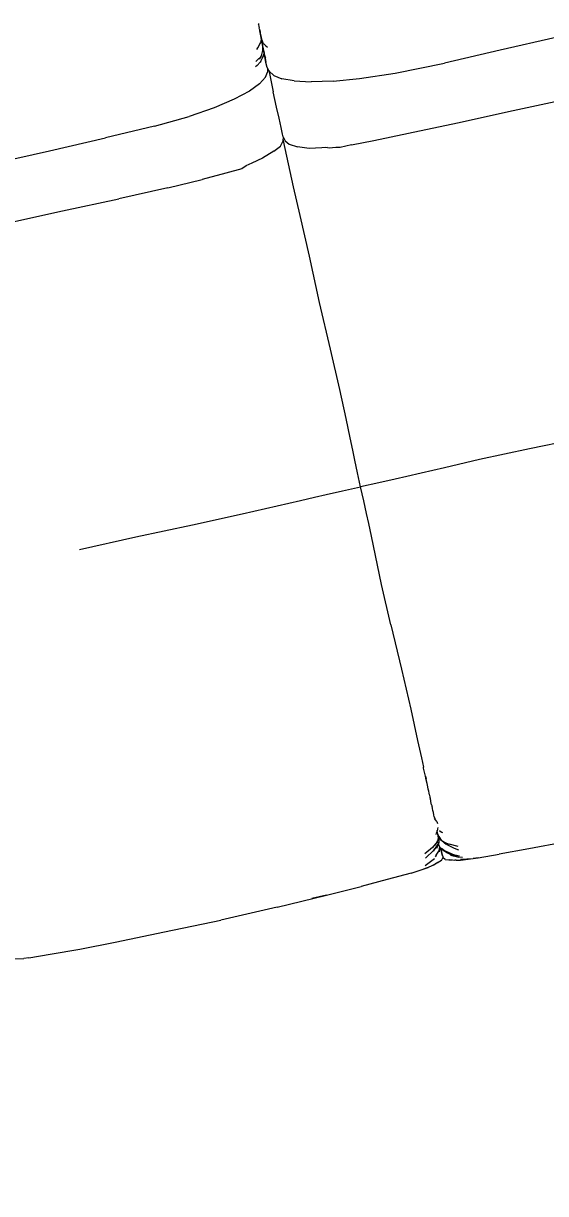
# Model space of a CAD drawing. Header units: millimetres. Extents: x 755110 to 820807, y -116979 to -66610.
# Drawn here: x 775119 to 775540, y -101072 to -100128 of the extents above; entities that cross this region are included whole.
import ezdxf

# ---------------------------------------------------------------- set-up
doc = ezdxf.new("R2010")
doc.units = ezdxf.units.MM
doc.header["$MEASUREMENT"] = 0
doc.layers.add('New_Dimensioning - General', color=7, linetype='Continuous')
doc.layers.add('New_Dimensioning - General_Pen_No__1', color=7, linetype='Continuous', lineweight=13)
doc.layers.add('New_Interior - Furniture _Pen_No__1', color=7, linetype='Continuous', lineweight=13)
doc.styles.add('GENERATED_STYLE_1', font='')
doc.styles.get('GENERATED_STYLE_1').set_extended_font_data('Arial')
doc.dimstyles.new('GENERATED_STYLE__1', dxfattribs={"dimtxt": 200, "dimasz": 95, "dimexe": 0.18, "dimexo": 0.0625, "dimgap": 0, "dimtad": 1, "dimdec": 0, "dimzin": 0, "dimdsep": 46, "dimtxsty": 'GENERATED_STYLE_1', "dimblk": 'ARROWHEAD_2', "dimblk1": 'ARROWHEAD_2', "dimblk2": 'ARROWHEAD_2', "dimcen": 0.09, "dimse1": 1, "dimse2": 1, "dimclrd": 7, "dimclre": 7, "dimclrt": 7, "dimadec": 0, "dimazin": 0, "dimtfac": 1, "dimtdec": 4, "dimtmove": 0, "dimatfit": 3, "dimfxl": 0, "dimtolj": 1, "dimtzin": 0, "dimarcsym": 0})

# ---------------------------------------------------------------- blocks, each defined once
blk = doc.blocks.new('*D158')
at = {"layer": 'New_Dimensioning - General_Pen_No__1', "color": 7, "linetype": 'Continuous', "lineweight": 13}
for p, q in [((776407.84, -112189.7), (776367.52, -112006.59)), ((776409.48, -112029.35), (776365.88, -112166.94)), ((774901.3, -112425.49), (776387.68, -112098.14)), ((774921.46, -112517.05), (774881.13, -112333.94)), ((774923.1, -112356.69), (774879.5, -112494.29)), ((774486.24, -112516.9), (774901.3, -112425.49))]:
    blk.add_line(p, q, dxfattribs=at)
at = {"layer": 'New_Dimensioning - General_Pen_No__1', "color": 7, "lineweight": 13, "insert": (775301.94, -112296.3), "char_height": 200, "attachment_point": 7, "rotation": 12.42002, "style": 'GENERATED_STYLE_1'}
blk.add_mtext('\\A1;{\\pql;\\fArial|b0|i0|c0|p34;1\xa0522}', dxfattribs=at)
blk = doc.blocks.new('ARROWHEAD_2')
at = {"color": 0, "linetype": 'Continuous', "lineweight": 0}
for p, q in [((-0.3781, -0.655), (0.3781, 0.655)), ((0, 0), (-1, 0))]:
    blk.add_line(p, q, dxfattribs=at)

msp = doc.modelspace()

# ---------------------------------------------------------------- linework, layer by layer
at = {"layer": 'New_Interior - Furniture _Pen_No__1', "color": 7, "linetype": 'Continuous', "lineweight": 13}
for p, q in [((775308.35, -100127.6), (775308.56, -100128.59)), ((775308.67, -100129.09), (775308.56, -100128.59)), ((775308.56, -100128.59), (775308.87, -100130.04)), ((775308.87, -100130.04), (775309.12, -100131.3)), ((775309.3, -100132.22), (775309.12, -100131.3)), ((775309.29, -100132.23), (775309.33, -100132.39)), ((775309.33, -100132.39), (775309.52, -100133.41)), ((775309.43, -100132.84), (775309.34, -100132.39)), ((775309.6, -100133.74), (775309.43, -100132.84)), ((775309.52, -100133.41), (775309.7, -100134.4)), ((775309.82, -100134.92), (775309.6, -100133.74)), ((775309.7, -100134.4), (775309.89, -100135.44)), ((775310.09, -100136.4), (775309.82, -100134.92)), ((775309.89, -100135.44), (775310.1, -100136.54)), ((775307.88, -100147.44), (775309.35, -100144.95)), ((775309.66, -100143.76), (775308.24, -100146.74)), ((775310.01, -100143.04), (775309.66, -100143.76)), ((775310.78, -100140.04), (775310.01, -100143.04)), ((775310.36, -100137.79), (775310.09, -100136.4)), ((775310.1, -100136.54), (775310.33, -100137.7)), ((775310.33, -100137.7), (775310.56, -100138.89)), ((775310.54, -100138.7), (775310.36, -100137.79)), ((775310.65, -100139.24), (775310.54, -100138.7)), ((775310.56, -100138.89), (775310.78, -100140.04)), ((775310.7, -100139.54), (775310.65, -100139.24)), ((775310.81, -100140.2), (775310.7, -100139.54)), ((775311.72, -100142.06), (775310.7, -100139.54)), ((775310.78, -100140.04), (775311, -100141.18)), ((775311.13, -100141.78), (775310.81, -100140.2)), ((775312.04, -100142.84), (775310.81, -100140.2)), ((775311, -100141.18), (775311.22, -100142.29)), ((775311.12, -100141.72), (775311.11, -100141.72)), ((775311.47, -100143.45), (775311.13, -100141.78)), ((775311.22, -100142.29), (775311.41, -100143.24)), ((775311.41, -100143.24), (775311.54, -100143.88)), ((775311.66, -100144.35), (775311.47, -100143.45)), ((775311.54, -100143.88), (775311.66, -100144.52)), ((775311.78, -100145.06), (775311.66, -100144.35)), ((775311.66, -100144.52), (775311.84, -100145.44)), ((775312.04, -100142.84), (775311.72, -100142.06)), ((775311.99, -100146.17), (775311.78, -100145.06)), ((775312.63, -100143.72), (775312.04, -100142.84)), ((775312.63, -100143.72), (775314.47, -100145.67)), ((775548.54, -100138.88), (775503.49, -100149.07)), ((775307.04, -100148.73), (775307.88, -100147.44)), ((775307.77, -100157.02), (775310.29, -100154.67)), ((775307.88, -100147.44), (775308.24, -100146.74)), ((775310.29, -100154.67), (775309.79, -100155.37)), ((775310.29, -100154.67), (775311.03, -100153.67)), ((775311.03, -100153.67), (775311.78, -100150.63)), ((775311.77, -100155.39), (775312.06, -100154.75)), ((775311.78, -100150.63), (775312, -100149.7)), ((775311.84, -100145.44), (775311.97, -100148.73)), ((775311.84, -100145.44), (775311.96, -100146.03)), ((775311.97, -100148.73), (775312, -100149.7)), ((775312.03, -100146.31), (775311.99, -100146.17)), ((775312, -100149.7), (775312.05, -100146.42)), ((775312.19, -100147.19), (775312.01, -100148.69)), ((775312.06, -100154.75), (775313.08, -100151.85)), ((775312.31, -100153.98), (775312.06, -100154.75)), ((775312.2, -100147.25), (775312.1, -100146.77)), ((775312.33, -100147.89), (775312.2, -100147.25)), ((775312.97, -100151.29), (775312.31, -100153.98)), ((775312.32, -100147.9), (775312.36, -100148.06)), ((775312.47, -100148.57), (775312.33, -100147.89)), ((775312.36, -100148.06), (775312.58, -100149.28)), ((775312.7, -100149.73), (775312.47, -100148.57)), ((775312.58, -100149.28), (775312.82, -100150.48)), ((775312.89, -100150.78), (775312.7, -100149.73)), ((775312.82, -100150.48), (775312.97, -100151.29)), ((775312.94, -100151.09), (775312.89, -100150.78)), ((775312.98, -100151.33), (775312.94, -100151.09)), ((775312.98, -100151.33), (775313.08, -100151.85)), ((775313.13, -100152.11), (775313.09, -100151.85)), ((775313.12, -100152.12), (775313.17, -100152.31)), ((775313.56, -100154.42), (775313.13, -100152.11)), ((775313.92, -100154.51), (775313.13, -100152.11)), ((775313.17, -100152.31), (775313.49, -100154.15)), ((775313.49, -100154.15), (775314.44, -100158.81)), ((775314.52, -100159.17), (775313.56, -100154.42)), ((775313.92, -100154.51), (775314.29, -100155.21)), ((775314.47, -100145.67), (775315.66, -100146.71)), ((775503.49, -100149.07), (775458.49, -100159.61)), ((775307.41, -100161.49), (775306.13, -100162.72)), ((775307.77, -100157.02), (775306.31, -100158.31)), ((775307.41, -100161.49), (775309.72, -100158.98)), ((775309.79, -100155.37), (775309.12, -100156.41)), ((775310.44, -100158.16), (775309.72, -100158.98)), ((775310.44, -100158.16), (775311.77, -100155.39)), ((775314.44, -100158.81), (775314.47, -100158.92)), ((775315.58, -100163.12), (775314.52, -100159.17)), ((775317.2, -100166.26), (775315.58, -100163.12)), ((775315.86, -100163.65), (775315.75, -100166.88)), ((775418.81, -100167.69), (775458.49, -100159.61)), ((775314.09, -100171.1), (775309.35, -100176.24)), ((775314.09, -100171.1), (775315.75, -100166.88)), ((775316.74, -100165.35), (775320.41, -100182.79)), ((775320.8, -100169.6), (775317.2, -100166.26)), ((775320.8, -100169.6), (775327.24, -100172.21)), ((775337.2, -100174.04), (775327.24, -100172.21)), ((775368.71, -100174.21), (775390.08, -100172.13)), ((775390.08, -100172.13), (775418.81, -100167.69)), ((775301.1, -100182.18), (775288.92, -100188.77)), ((775309.35, -100176.24), (775301.1, -100182.18)), ((775323.11, -100195.32), (775320.41, -100182.79)), ((775337.2, -100174.04), (775351.05, -100174.79)), ((775368.71, -100174.21), (775351.05, -100174.79)), ((775288.92, -100188.77), (775272.74, -100195.76)), ((775514.05, -100197.8), (775559.22, -100188.1)), ((775272.74, -100195.76), (775252.54, -100202.82)), ((775325.05, -100204.06), (775323.11, -100195.32)), ((775468.97, -100207.92), (775514.05, -100197.8)), ((775224.51, -100210.47), (775184.98, -100219.83)), ((775224.51, -100210.47), (775252.54, -100202.82)), ((775326.73, -100211.61), (775325.05, -100204.06)), ((775429.51, -100216.3), (775468.97, -100207.92)), ((775139.92, -100230.43), (775184.98, -100219.83)), ((775327.94, -100216.99), (775326.73, -100211.61)), ((775328.45, -100219.25), (775327.94, -100216.99)), ((775328.45, -100219.25), (775328.23, -100222.9)), ((775328.68, -100222.44), (775328.36, -100220.95)), ((775328.45, -100219.25), (775330.1, -100222.47)), ((775401.47, -100221.99), (775429.51, -100216.3)), ((775320.73, -100230.84), (775326.25, -100226.64)), ((775326.25, -100226.64), (775328.23, -100222.9)), ((775332.69, -100240.91), (775328.68, -100222.44)), ((775330.1, -100222.47), (775333.36, -100225.15)), ((775333.36, -100225.15), (775339.92, -100227.24)), ((775349.3, -100228.45), (775339.92, -100227.24)), ((775359.71, -100228.14), (775349.3, -100228.45)), ((775364.28, -100227.64), (775359.71, -100228.14)), ((775365.6, -100228.2), (775362.69, -100227.82)), ((775370.91, -100227.75), (775365.6, -100228.2)), ((775374.42, -100227.73), (775370.91, -100227.75)), ((775383.55, -100225.63), (775374.42, -100227.73)), ((775383.55, -100225.63), (775401.47, -100221.99)), ((775094.93, -100240.49), (775139.92, -100230.43)), ((775311.77, -100236.26), (775303.03, -100240.3)), ((775320.73, -100230.84), (775311.77, -100236.26)), ((775282.11, -100248.58), (775263.11, -100253.6)), ((775295.07, -100245.11), (775282.11, -100248.58)), ((775298.43, -100242.57), (775295.07, -100245.11)), ((775303.03, -100240.3), (775298.22, -100242.68)), ((775336.82, -100259.4), (775332.69, -100240.91)), ((775235.24, -100260.41), (775263.11, -100253.6)), ((775235.24, -100260.41), (775195.69, -100269.07)), ((775342.17, -100282.62), (775336.82, -100259.4)), ((775150.44, -100278.87), (775195.69, -100269.07)), ((775105.46, -100288.95), (775150.44, -100278.87)), ((775349.51, -100315.39), (775342.17, -100282.62)), ((775357.76, -100352.97), (775349.51, -100315.39)), ((775366.55, -100390.41), (775357.76, -100352.97)), ((775374.22, -100423.1), (775366.55, -100390.41)), ((775379.23, -100446.37), (775374.22, -100423.1)), ((775382.47, -100462.04), (775379.23, -100446.37)), ((775384.52, -100472.02), (775382.47, -100462.04)), ((775573.18, -100461.38), (775527.11, -100471.02)), ((775386.17, -100480.19), (775384.52, -100472.02)), ((775527.11, -100471.02), (775486.93, -100479.69)), ((775388.33, -100490.42), (775386.17, -100480.19)), ((775486.93, -100479.69), (775458.53, -100486.24)), ((775390.84, -100501.65), (775388.33, -100490.42)), ((775428.16, -100493.27), (775418.64, -100495.46)), ((775439.66, -100490.61), (775428.16, -100493.27)), ((775458.53, -100486.24), (775439.66, -100490.61)), ((775376.14, -100504.89), (775390.84, -100501.65)), ((775390.52, -100501.48), (775390.62, -100501.53)), ((775390.62, -100501.53), (775390.84, -100501.65)), ((775390.69, -100501.85), (775390.62, -100501.95)), ((775390.84, -100501.65), (775390.69, -100501.85)), ((775405.62, -100498.41), (775390.84, -100501.65)), ((775390.84, -100501.65), (775391.01, -100501.45)), ((775393.42, -100512.89), (775390.84, -100501.65)), ((775391.08, -100501.77), (775390.84, -100501.65)), ((775391.01, -100501.45), (775391.09, -100501.35)), ((775391.21, -100501.83), (775391.08, -100501.77)), ((775418.64, -100495.46), (775405.62, -100498.41)), ((775323.52, -100517.09), (775342.37, -100512.74)), ((775342.37, -100512.74), (775353.78, -100510.08)), ((775353.78, -100510.08), (775363.2, -100507.86)), ((775363.2, -100507.86), (775376.14, -100504.89)), ((775395.67, -100523.13), (775393.42, -100512.89)), ((775295.17, -100523.57), (775323.52, -100517.09)), ((775397.41, -100531.33), (775395.67, -100523.13)), ((775209.47, -100541.96), (775255.18, -100532.22)), ((775255.18, -100532.22), (775295.17, -100523.57)), ((775399.54, -100541.35), (775397.41, -100531.33)), ((775164.06, -100552.13), (775209.47, -100541.96)), ((775402.82, -100557.06), (775399.54, -100541.35)), ((775407.7, -100580.38), (775402.82, -100557.06)), ((775415.22, -100613.12), (775407.7, -100580.38)), ((775415.22, -100613.12), (775423.84, -100648.82)), ((775423.84, -100648.82), (775431.41, -100681.19)), ((775431.41, -100681.19), (775436.9, -100706.37)), ((775436.9, -100706.37), (775439.91, -100720.34)), ((775439.91, -100720.34), (775441.53, -100727.8)), ((775441.74, -100728.71), (775441.53, -100727.8)), ((775442.44, -100731.94), (775441.74, -100728.71)), ((775443.14, -100735.05), (775442.44, -100731.94)), ((775443.82, -100738.11), (775443.14, -100735.05)), ((775443.14, -100735.05), (775443.71, -100737.7)), ((775444.49, -100741.15), (775443.82, -100738.11)), ((775445.09, -100743.82), (775444.49, -100741.15)), ((775445.52, -100745.76), (775445.09, -100743.82)), ((775445.87, -100747.35), (775445.52, -100745.76)), ((775446.22, -100748.94), (775445.87, -100747.35)), ((775446.51, -100750.21), (775446.22, -100748.94)), ((775446.66, -100750.87), (775446.51, -100750.21)), ((775446.88, -100751.95), (775446.66, -100750.87)), ((775447.39, -100754.24), (775446.88, -100751.95)), ((775447.49, -100755.5), (775447.28, -100752.75)), ((775448.04, -100758.41), (775447.49, -100755.5)), ((775448.04, -100758.41), (775448.53, -100759.47)), ((775448.91, -100761.2), (775448.53, -100759.47)), ((775449.28, -100762.92), (775448.91, -100761.2)), ((775449.64, -100764.63), (775449.28, -100762.92)), ((775450.01, -100766.34), (775449.64, -100764.63)), ((775450, -100766.33), (775450.01, -100766.34)), ((775450.33, -100767.91), (775450.01, -100766.34)), ((775450.33, -100767.91), (775450.66, -100769.36)), ((775451.49, -100770.61), (775450.63, -100769.27)), ((775452.36, -100771.82), (775451.49, -100770.61)), ((775452.36, -100771.82), (775452.95, -100773.32)), ((775452.92, -100777.57), (775452.53, -100779.57)), ((775453.07, -100776.71), (775452.92, -100777.57)), ((775451.89, -100781.23), (775451.49, -100782.16)), ((775452.53, -100779.57), (775451.89, -100781.23)), ((775452.7, -100779.57), (775452.62, -100779.12)), ((775452.64, -100788.13), (775453.09, -100787.46)), ((775453.39, -100783.46), (775452.7, -100779.57)), ((775453.04, -100781.52), (775453.49, -100783.89)), ((775453.91, -100783.88), (775453.08, -100781.69)), ((775453.49, -100783.89), (775453.09, -100787.46)), ((775453.42, -100782.6), (775453.11, -100781.86)), ((775453.76, -100783.49), (775453.21, -100782.37)), ((775453.79, -100783.55), (775453.24, -100782.59)), ((775453.41, -100782.89), (775453.27, -100782.7)), ((775454.18, -100785.21), (775453.34, -100783.06)), ((775453.41, -100784.53), (775453.48, -100784.97)), ((775453.84, -100785.09), (775453.43, -100783.57)), ((775453.71, -100784.01), (775454.31, -100785.4)), ((775454.31, -100785.4), (775453.77, -100789.14)), ((775453.91, -100783.88), (775456.01, -100786.83)), ((775454.28, -100784.55), (775454.06, -100784.09)), ((775455.94, -100786.74), (775454.28, -100784.55)), ((775454.51, -100778.99), (775456.25, -100780.26)), ((775456.01, -100786.83), (775459.79, -100789.17)), ((775456.31, -100787.23), (775456.02, -100786.84)), ((775457.19, -100780.91), (775456.25, -100780.26)), ((775456.31, -100787.23), (775459.95, -100789.96)), ((775448.9, -100792.88), (775442.78, -100797.85)), ((775450.05, -100794.87), (775443.22, -100801.4)), ((775452.64, -100788.13), (775448.9, -100792.88)), ((775448.9, -100792.88), (775450.61, -100791.17)), ((775449.97, -100794.96), (775449.46, -100795.6)), ((775453.73, -100789.36), (775450.05, -100794.87)), ((775450.05, -100794.87), (775451.1, -100793.51)), ((775452.65, -100788.12), (775450.61, -100791.17)), ((775452.53, -100791.16), (775451.1, -100793.51)), ((775451.81, -100799.06), (775454.09, -100795.64)), ((775452.41, -100792.89), (775452.17, -100793.45)), ((775452.84, -100792.02), (775452.41, -100792.89)), ((775453.22, -100791.11), (775452.84, -100792.02)), ((775453.22, -100791.11), (775453.48, -100789.73)), ((775453.77, -100789.14), (775453.73, -100789.36)), ((775453.86, -100789.56), (775453.84, -100788.68)), ((775453.85, -100789.04), (775453.84, -100789.93)), ((775455.15, -100792.82), (775453.84, -100789.93)), ((775453.93, -100788.02), (775454.05, -100788.88)), ((775454.24, -100795.19), (775454.09, -100795.64)), ((775454.36, -100795.56), (775454.14, -100796.2)), ((775454.24, -100795.19), (775454.85, -100792.16)), ((775454.36, -100795.56), (775454.99, -100792.65)), ((775455.15, -100792.82), (775459.08, -100795.51)), ((775455.35, -100792.95), (775455.45, -100793.48)), ((775455.48, -100793.47), (775455.37, -100792.98)), ((775455.45, -100793.48), (775455.83, -100795.2)), ((775455.89, -100795.2), (775455.48, -100793.47)), ((775455.83, -100795.2), (775456.3, -100797.23)), ((775456.34, -100797.22), (775455.89, -100795.2)), ((775456.28, -100793.6), (775457.28, -100794.92)), ((775456.66, -100793.86), (775457.16, -100794.54)), ((775457.52, -100794.88), (775457.16, -100794.54)), ((775457.16, -100794.54), (775461.05, -100797.03)), ((775457.8, -100795.4), (775457.28, -100794.92)), ((775459.08, -100795.51), (775466.95, -100798.93)), ((775461.4, -100789.8), (775459.79, -100789.17)), ((775459.79, -100789.17), (775462.23, -100789.98)), ((775461.28, -100790.76), (775459.95, -100789.96)), ((775462.31, -100797.74), (775461.05, -100797.03)), ((775466.59, -100793.66), (775461.28, -100790.76)), ((775469.52, -100792.02), (775462.23, -100789.98)), ((775470.07, -100794.9), (775466.59, -100793.66)), ((775526.66, -100793.9), (775502.72, -100798.01)), ((775555.28, -100788.54), (775526.66, -100793.9)), ((775445.06, -100805.98), (775442.87, -100807.51)), ((775450.61, -100801.9), (775445.06, -100805.98)), ((775449.38, -100806.93), (775453.28, -100804.53)), ((775451.81, -100799.06), (775451.01, -100800.22)), ((775451.23, -100805.8), (775453.58, -100804.73)), ((775456.26, -100803.15), (775453.58, -100804.73)), ((775456.26, -100803.15), (775457.2, -100801.08)), ((775456.3, -100797.23), (775456.81, -100799.3)), ((775456.84, -100799.3), (775456.34, -100797.22)), ((775456.81, -100799.3), (775456.86, -100799.35)), ((775456.84, -100799.3), (775457.52, -100801.19)), ((775457.17, -100800.24), (775457.2, -100801.08)), ((775459.01, -100802.52), (775457.52, -100801.19)), ((775459.01, -100802.52), (775462.09, -100802.77)), ((775462.31, -100797.74), (775461.13, -100797.29)), ((775462.09, -100802.77), (775464.49, -100802.71)), ((775462.31, -100797.74), (775470.22, -100800.47)), ((775462.31, -100802.48), (775465.08, -100802.77)), ((775463.53, -100799.04), (775470.22, -100800.47)), ((775465.08, -100802.77), (775466.88, -100802.95)), ((775468.01, -100803.02), (775466.88, -100802.95)), ((775470.63, -100799.85), (775466.95, -100798.93)), ((775468.01, -100803.02), (775471.49, -100803.05)), ((775473, -100800.82), (775470.22, -100800.47)), ((775471.49, -100803.05), (775485.74, -100801.17)), ((775471.5, -100802.28), (775481.59, -100801.65)), ((775485.74, -100801.17), (775481.59, -100801.65)), ((775485.74, -100801.17), (775502.72, -100798.01)), ((775431.66, -100813.4), (775412.29, -100818.57)), ((775431.66, -100813.4), (775445.32, -100808.97)), ((775443.02, -100809.75), (775441.54, -100810.2)), ((775445.32, -100808.97), (775443.02, -100809.75)), ((775448.34, -100807.53), (775445.32, -100808.97)), ((775449.38, -100806.93), (775448.34, -100807.53)), ((775363.24, -100831.28), (775391.42, -100824.2)), ((775412.29, -100818.57), (775391.42, -100824.2)), ((775323.59, -100840.85), (775363.33, -100831.18)), ((775363.24, -100831.28), (775351.63, -100834.02)), ((775323.59, -100840.85), (775278.07, -100851.44)), ((775232.53, -100860.88), (775278.07, -100851.44)), ((775192.79, -100869.26), (775232.53, -100860.88)), ((775164.38, -100874.77), (775192.79, -100869.26)), ((775123.24, -100881.75), (775119.09, -100882.26)), ((775123.24, -100881.75), (775140.29, -100878.91)), ((775140.29, -100878.91), (775164.38, -100874.77)), ((775108.97, -100882.72), (775119.09, -100882.26))]:
    msp.add_line(p, q, dxfattribs=at)

# ---------------------------------------------------------------- dimensions: what is measured, and where the dimension line sits
at = {"layer": 'New_Dimensioning - General', "color": 7, "linetype": 'Continuous', "lineweight": 13}
dim = msp.add_linear_dim(base=(776387.68, -112098.14), p1=(771871.07, -98666.16), p2=(775088.07, -106197.02), angle=12.42002, dimstyle='GENERATED_STYLE__1', dxfattribs=at)
dim.commit()
dim.dimension.update_dxf_attribs({"geometry": '*D158', "text_midpoint": (775615.93, -112124.75), "dimtype": 160, "text_rotation": 12.42002})

doc.saveas('drawing.dxf')
